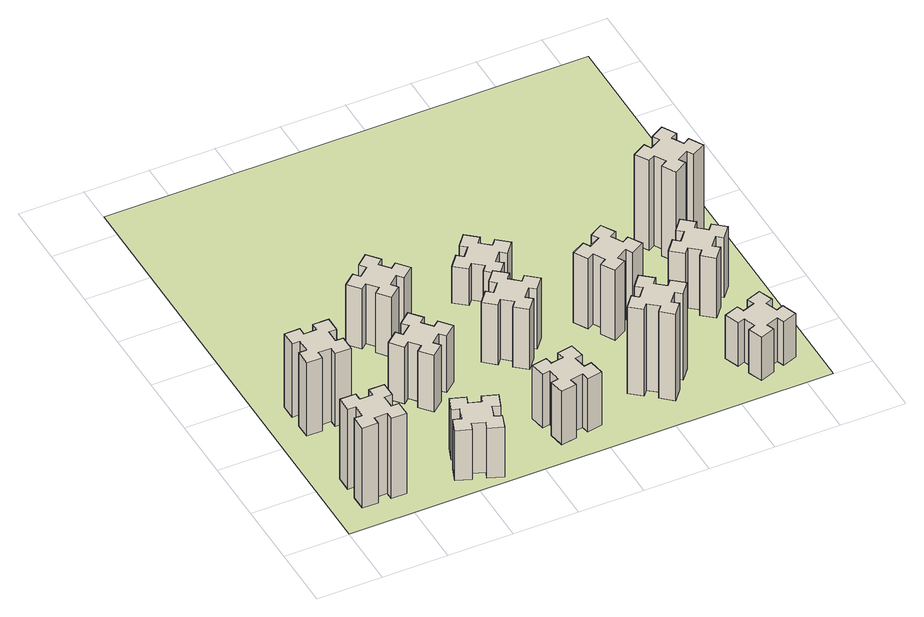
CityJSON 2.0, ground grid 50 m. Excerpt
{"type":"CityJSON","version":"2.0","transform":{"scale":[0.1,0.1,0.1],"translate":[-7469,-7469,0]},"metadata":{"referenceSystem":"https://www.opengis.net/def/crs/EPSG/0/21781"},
"CityObjects":{
"building1":{"type":"Building","attributes":{"class":"1000","function":"1000","usage":"1000","yearOfConstruction":2016,"roofType":"1000","measuredHeight":72,"storeysAboveGround":30,"storeysBelowGround":0},"geometry":[{"type":"Solid","lod":"1","boundaries":[[[[0,1,2,3,4,5,6,7,8,9,10,11,12,13,14,15,16,17,18,19]],[[17,16,20,21]],[[16,15,22,20]],[[15,14,23,22]],[[14,13,24,23]],[[13,12,25,24]],[[12,11,26,25]],[[11,10,27,26]],[[10,9,28,27]],[[9,8,29,28]],[[8,7,30,29]],[[7,6,31,30]],[[6,5,32,31]],[[5,4,33,32]],[[4,3,34,33]],[[3,2,35,34]],[[2,1,36,35]],[[1,0,37,36]],[[0,19,38,37]],[[19,18,39,38]],[[18,17,21,39]],[[24,25,26,27,28,29,30,31,32,33,34,35,36,37,38,39,21,20,22,23]]]]}]},
"building2":{"type":"Building","attributes":{"class":"1000","function":"1000","usage":"1000","yearOfConstruction":2016,"roofType":"1000","measuredHeight":66,"storeysAboveGround":30,"storeysBelowGround":0},"geometry":[{"type":"Solid","lod":"1","boundaries":[[[[40,41,42,43,44,45,46,47,48,49,50,51,52,53,54,55,56,57,58,59]],[[57,56,60,61]],[[56,55,62,60]],[[55,54,63,62]],[[54,53,64,63]],[[53,52,65,64]],[[52,51,66,65]],[[51,50,67,66]],[[50,49,68,67]],[[49,48,69,68]],[[48,47,70,69]],[[47,46,71,70]],[[46,45,72,71]],[[45,44,73,72]],[[44,43,74,73]],[[43,42,75,74]],[[42,41,76,75]],[[41,40,77,76]],[[40,59,78,77]],[[59,58,79,78]],[[58,57,61,79]],[[64,65,66,67,68,69,70,71,72,73,74,75,76,77,78,79,61,60,62,63]]]]}]},
"building3":{"type":"Building","attributes":{"class":"1000","function":"1000","usage":"1000","yearOfConstruction":2016,"roofType":"1000","measuredHeight":45,"storeysAboveGround":30,"storeysBelowGround":0},"geometry":[{"type":"Solid","lod":"1","boundaries":[[[[80,81,82,83,84,85,86,87,88,89,90,91,92,93,94,95,96,97,98,99]],[[97,96,100,101]],[[96,95,102,100]],[[95,94,103,102]],[[94,93,104,103]],[[93,92,105,104]],[[92,91,106,105]],[[91,90,107,106]],[[90,89,108,107]],[[89,88,109,108]],[[88,87,110,109]],[[87,86,111,110]],[[86,85,112,111]],[[85,84,113,112]],[[84,83,114,113]],[[83,82,115,114]],[[82,81,116,115]],[[81,80,117,116]],[[80,99,118,117]],[[99,98,119,118]],[[98,97,101,119]],[[104,105,106,107,108,109,110,111,112,113,114,115,116,117,118,119,101,100,102,103]]]]}]},
"building4":{"type":"Building","attributes":{"class":"1000","function":"1000","usage":"1000","yearOfConstruction":2016,"roofType":"1000","measuredHeight":51,"storeysAboveGround":30,"storeysBelowGround":0},"geometry":[{"type":"Solid","lod":"1","boundaries":[[[[120,121,122,123,124,125,126,127,128,129,130,131,132,133,134,135,136,137,138,139]],[[137,136,140,141]],[[136,135,142,140]],[[135,134,143,142]],[[134,133,144,143]],[[133,132,145,144]],[[132,131,146,145]],[[131,130,147,146]],[[130,129,148,147]],[[129,128,149,148]],[[128,127,150,149]],[[127,126,151,150]],[[126,125,152,151]],[[125,124,153,152]],[[124,123,154,153]],[[123,122,155,154]],[[122,121,156,155]],[[121,120,157,156]],[[120,139,158,157]],[[139,138,159,158]],[[138,137,141,159]],[[144,145,146,147,148,149,150,151,152,153,154,155,156,157,158,159,141,140,142,143]]]]}]},
"building5":{"type":"Building","attributes":{"class":"1000","function":"1000","usage":"1000","yearOfConstruction":2016,"roofType":"1000","measuredHeight":54,"storeysAboveGround":30,"storeysBelowGround":0},"geometry":[{"type":"Solid","lod":"1","boundaries":[[[[160,161,162,163,164,165,166,167,168,169,170,171,172,173,174,175,176,177,178,179]],[[177,176,180,181]],[[176,175,182,180]],[[175,174,183,182]],[[174,173,184,183]],[[173,172,185,184]],[[172,171,186,185]],[[171,170,187,186]],[[170,169,188,187]],[[169,168,189,188]],[[168,167,190,189]],[[167,166,191,190]],[[166,165,192,191]],[[165,164,193,192]],[[164,163,194,193]],[[163,162,195,194]],[[162,161,196,195]],[[161,160,197,196]],[[160,179,198,197]],[[179,178,199,198]],[[178,177,181,199]],[[184,185,186,187,188,189,190,191,192,193,194,195,196,197,198,199,181,180,182,183]]]]}]},
"building6":{"type":"Building","attributes":{"class":"1000","function":"1000","usage":"1000","yearOfConstruction":2016,"roofType":"1000","measuredHeight":48,"storeysAboveGround":30,"storeysBelowGround":0},"geometry":[{"type":"Solid","lod":"1","boundaries":[[[[200,201,202,203,204,205,206,207,208,209,210,211,212,213,214,215,216,217,218,219]],[[217,216,220,221]],[[216,215,222,220]],[[215,214,223,222]],[[214,213,224,223]],[[213,212,225,224]],[[212,211,226,225]],[[211,210,227,226]],[[210,209,228,227]],[[209,208,229,228]],[[208,207,230,229]],[[207,206,231,230]],[[206,205,232,231]],[[205,204,233,232]],[[204,203,234,233]],[[203,202,235,234]],[[202,201,236,235]],[[201,200,237,236]],[[200,219,238,237]],[[219,218,239,238]],[[218,217,221,239]],[[224,225,226,227,228,229,230,231,232,233,234,235,236,237,238,239,221,220,222,223]]]]}]},
"building7":{"type":"Building","attributes":{"class":"1000","function":"1000","usage":"1000","yearOfConstruction":2016,"roofType":"1000","measuredHeight":54,"storeysAboveGround":30,"storeysBelowGround":0},"geometry":[{"type":"Solid","lod":"1","boundaries":[[[[240,241,242,243,244,245,246,247,248,249,250,251,252,253,254,255,256,257,258,259]],[[257,256,260,261]],[[256,255,262,260]],[[255,254,263,262]],[[254,253,264,263]],[[253,252,265,264]],[[252,251,266,265]],[[251,250,267,266]],[[250,249,268,267]],[[249,248,269,268]],[[248,247,270,269]],[[247,246,271,270]],[[246,245,272,271]],[[245,244,273,272]],[[244,243,274,273]],[[243,242,275,274]],[[242,241,276,275]],[[241,240,277,276]],[[240,259,278,277]],[[259,258,279,278]],[[258,257,261,279]],[[264,265,266,267,268,269,270,271,272,273,274,275,276,277,278,279,261,260,262,263]]]]}]},
"building8":{"type":"Building","attributes":{"class":"1000","function":"1000","usage":"1000","yearOfConstruction":2016,"roofType":"1000","measuredHeight":33,"storeysAboveGround":30,"storeysBelowGround":0},"geometry":[{"type":"Solid","lod":"1","boundaries":[[[[280,281,282,283,284,285,286,287,288,289,290,291,292,293,294,295,296,297,298,299]],[[297,296,300,301]],[[296,295,302,300]],[[295,294,303,302]],[[294,293,304,303]],[[293,292,305,304]],[[292,291,306,305]],[[291,290,307,306]],[[290,289,308,307]],[[289,288,309,308]],[[288,287,310,309]],[[287,286,311,310]],[[286,285,312,311]],[[285,284,313,312]],[[284,283,314,313]],[[283,282,315,314]],[[282,281,316,315]],[[281,280,317,316]],[[280,299,318,317]],[[299,298,319,318]],[[298,297,301,319]],[[304,305,306,307,308,309,310,311,312,313,314,315,316,317,318,319,301,300,302,303]]]]}]},
"building9":{"type":"Building","attributes":{"class":"1000","function":"1000","usage":"1000","yearOfConstruction":2016,"roofType":"1000","measuredHeight":78,"storeysAboveGround":30,"storeysBelowGround":0},"geometry":[{"type":"Solid","lod":"1","boundaries":[[[[320,321,322,323,324,325,326,327,328,329,330,331,332,333,334,335,336,337,338,339]],[[337,336,340,341]],[[336,335,342,340]],[[335,334,343,342]],[[334,333,344,343]],[[333,332,345,344]],[[332,331,346,345]],[[331,330,347,346]],[[330,329,348,347]],[[329,328,349,348]],[[328,327,350,349]],[[327,326,351,350]],[[326,325,352,351]],[[325,324,353,352]],[[324,323,354,353]],[[323,322,355,354]],[[322,321,356,355]],[[321,320,357,356]],[[320,339,358,357]],[[339,338,359,358]],[[338,337,341,359]],[[344,345,346,347,348,349,350,351,352,353,354,355,356,357,358,359,341,340,342,343]]]]}]},
"building10":{"type":"Building","attributes":{"class":"1000","function":"1000","usage":"1000","yearOfConstruction":2016,"roofType":"1000","measuredHeight":63,"storeysAboveGround":30,"storeysBelowGround":0},"geometry":[{"type":"Solid","lod":"1","boundaries":[[[[360,361,362,363,364,365,366,367,368,369,370,371,372,373,374,375,376,377,378,379]],[[377,376,380,381]],[[376,375,382,380]],[[375,374,383,382]],[[374,373,384,383]],[[373,372,385,384]],[[372,371,386,385]],[[371,370,387,386]],[[370,369,388,387]],[[369,368,389,388]],[[368,367,390,389]],[[367,366,391,390]],[[366,365,392,391]],[[365,364,393,392]],[[364,363,394,393]],[[363,362,395,394]],[[362,361,396,395]],[[361,360,397,396]],[[360,379,398,397]],[[379,378,399,398]],[[378,377,381,399]],[[384,385,386,387,388,389,390,391,392,393,394,395,396,397,398,399,381,380,382,383]]]]}]},
"building11":{"type":"Building","attributes":{"class":"1000","function":"1000","usage":"1000","yearOfConstruction":2016,"roofType":"1000","measuredHeight":39,"storeysAboveGround":30,"storeysBelowGround":0},"geometry":[{"type":"Solid","lod":"1","boundaries":[[[[400,401,402,403,404,405,406,407,408,409,410,411,412,413,414,415,416,417,418,419]],[[417,416,420,421]],[[416,415,422,420]],[[415,414,423,422]],[[414,413,424,423]],[[413,412,425,424]],[[412,411,426,425]],[[411,410,427,426]],[[410,409,428,427]],[[409,408,429,428]],[[408,407,430,429]],[[407,406,431,430]],[[406,405,432,431]],[[405,404,433,432]],[[404,403,434,433]],[[403,402,435,434]],[[402,401,436,435]],[[401,400,437,436]],[[400,419,438,437]],[[419,418,439,438]],[[418,417,421,439]],[[424,425,426,427,428,429,430,431,432,433,434,435,436,437,438,439,421,420,422,423]]]]}]},
"building12":{"type":"Building","attributes":{"class":"1000","function":"1000","usage":"1000","yearOfConstruction":2016,"roofType":"1000","measuredHeight":54,"storeysAboveGround":30,"storeysBelowGround":0},"geometry":[{"type":"Solid","lod":"1","boundaries":[[[[440,441,442,443,444,445,446,447,448,449,450,451,452,453,454,455,456,457,458,459]],[[457,456,460,461]],[[456,455,462,460]],[[455,454,463,462]],[[454,453,464,463]],[[453,452,465,464]],[[452,451,466,465]],[[451,450,467,466]],[[450,449,468,467]],[[449,448,469,468]],[[448,447,470,469]],[[447,446,471,470]],[[446,445,472,471]],[[445,444,473,472]],[[444,443,474,473]],[[443,442,475,474]],[[442,441,476,475]],[[441,440,477,476]],[[440,459,478,477]],[[459,458,479,478]],[[458,457,461,479]],[[464,465,466,467,468,469,470,471,472,473,474,475,476,477,478,479,461,460,462,463]]]]}]},
"building13":{"type":"Building","attributes":{"class":"1000","function":"1000","usage":"1000","yearOfConstruction":2016,"roofType":"1000","measuredHeight":81,"storeysAboveGround":30,"storeysBelowGround":0},"geometry":[{"type":"Solid","lod":"1","boundaries":[[[[480,481,482,483,484,485,486,487,488,489,490,491,492,493,494,495,496,497,498,499]],[[497,496,500,501]],[[496,495,502,500]],[[495,494,503,502]],[[494,493,504,503]],[[493,492,505,504]],[[492,491,506,505]],[[491,490,507,506]],[[490,489,508,507]],[[489,488,509,508]],[[488,487,510,509]],[[487,486,511,510]],[[486,485,512,511]],[[485,484,513,512]],[[484,483,514,513]],[[483,482,515,514]],[[482,481,516,515]],[[481,480,517,516]],[[480,499,518,517]],[[499,498,519,518]],[[498,497,501,519]],[[504,505,506,507,508,509,510,511,512,513,514,515,516,517,518,519,501,500,502,503]]]]}]},
"landuse1":{"type":"LandUse","attributes":{"name":"plot1","function":"1010"},"geometry":[{"type":"MultiSurface","lod":"1","boundaries":[[[520,521,522,523]]]}]}
},
"vertices":[
[325,265,0],[425,265,0],[425,205,0],[545,205,0],[545,325,0],[485,325,0],[485,425,0],[545,425,0],[545,545,0],[425,545,0],[425,485,0],[325,485,0],[325,545,0],[205,545,0],[205,425,0],[265,425,0],[265,325,0],[205,325,0],[205,205,0],[325,205,0],[265,325,720],[205,325,720],[265,425,720],[205,425,720],[205,545,720],[325,545,720],[325,485,720],[425,485,720],[425,545,720],[545,545,720],[545,425,720],[485,425,720],[485,325,720],[545,325,720],[545,205,720],[425,205,720],[425,265,720],[325,265,720],[325,205,720],[205,205,720],
[325,1105,0],[425,1105,0],[425,1045,0],[545,1045,0],[545,1165,0],[485,1165,0],[485,1265,0],[545,1265,0],[545,1385,0],[425,1385,0],[425,1325,0],[325,1325,0],[325,1385,0],[205,1385,0],[205,1265,0],[265,1265,0],[265,1165,0],[205,1165,0],[205,1045,0],[325,1045,0],[265,1165,660],[205,1165,660],[265,1265,660],[205,1265,660],[205,1385,660],[325,1385,660],[325,1325,660],[425,1325,660],[425,1385,660],[545,1385,660],[545,1265,660],[485,1265,660],[485,1165,660],[545,1165,660],[545,1045,660],[425,1045,660],[425,1105,660],[325,1105,660],[325,1045,660],[205,1045,660],
[1200,362,0],[1106,396,0],[1127,452,0],[1014,493,0],[973,380,0],[1029,360,0],[995,266,0],[939,287,0],[897,174,0],[1010,133,0],[1031,189,0],[1125,155,0],[1104,99,0],[1217,57,0],[1258,170,0],[1202,191,0],[1236,285,0],[1292,264,0],[1333,377,0],[1220,418,0],[1236,285,450],[1292,264,450],[1202,191,450],[1258,170,450],[1217,57,450],[1104,99,450],[1125,155,450],[1031,189,450],[1010,133,450],[897,174,450],[939,287,450],[995,266,450],[1029,360,450],[973,380,450],[1014,493,450],[1127,452,450],[1106,396,450],[1200,362,450],[1220,418,450],[1333,377,450],
[1083,1232,0],[1006,1167,0],[968,1213,0],[876,1136,0],[953,1044,0],[999,1083,0],[1063,1006,0],[1017,968,0],[1094,876,0],[1186,953,0],[1148,999,0],[1224,1063,0],[1263,1017,0],[1355,1094,0],[1278,1186,0],[1232,1148,0],[1167,1224,0],[1213,1263,0],[1136,1355,0],[1044,1278,0],[1167,1224,510],[1213,1263,510],[1232,1148,510],[1278,1186,510],[1355,1094,510],[1263,1017,510],[1224,1063,510],[1148,999,510],[1186,953,510],[1094,876,510],[1017,968,510],[1063,1006,510],[999,1083,510],[953,1044,510],[876,1136,510],[968,1213,510],[1006,1167,510],[1083,1232,510],[1044,1278,510],[1136,1355,510],
[1232,1788,0],[1167,1864,0],[1213,1903,0],[1136,1995,0],[1044,1918,0],[1083,1872,0],[1006,1807,0],[968,1853,0],[876,1776,0],[953,1684,0],[999,1723,0],[1063,1646,0],[1017,1608,0],[1094,1516,0],[1186,1593,0],[1148,1639,0],[1224,1703,0],[1263,1657,0],[1355,1734,0],[1278,1826,0],[1224,1703,540],[1263,1657,540],[1148,1639,540],[1186,1593,540],[1094,1516,540],[1017,1608,540],[1063,1646,540],[999,1723,540],[953,1684,540],[876,1776,540],[968,1853,540],[1006,1807,540],[1083,1872,540],[1044,1918,540],[1136,1995,540],[1213,1903,540],[1167,1864,540],[1232,1788,540],[1278,1826,540],[1355,1734,540],
[1738,405,0],[1756,307,0],[1697,297,0],[1717,178,0],[1836,199,0],[1825,258,0],[1924,276,0],[1934,217,0],[2052,237,0],[2031,356,0],[1972,345,0],[1955,444,0],[2014,454,0],[1993,572,0],[1875,551,0],[1885,492,0],[1787,475,0],[1777,534,0],[1658,513,0],[1679,395,0],[1787,475,480],[1777,534,480],[1885,492,480],[1875,551,480],[1993,572,480],[2014,454,480],[1955,444,480],[1972,345,480],[2031,356,480],[2052,237,480],[1934,217,480],[1924,276,480],[1825,258,480],[1836,199,480],[1717,178,480],[1697,297,480],[1756,307,480],[1738,405,480],[1679,395,480],[1658,513,480],
[1907,1106,0],[1972,1183,0],[2018,1144,0],[2095,1236,0],[2003,1313,0],[1964,1267,0],[1888,1332,0],[1926,1378,0],[1834,1455,0],[1757,1363,0],[1803,1324,0],[1739,1248,0],[1693,1286,0],[1616,1194,0],[1708,1117,0],[1746,1163,0],[1823,1099,0],[1784,1053,0],[1876,976,0],[1953,1068,0],[1823,1099,540],[1784,1053,540],[1746,1163,540],[1708,1117,540],[1616,1194,540],[1693,1286,540],[1739,1248,540],[1803,1324,540],[1757,1363,540],[1834,1455,540],[1926,1378,540],[1888,1332,540],[1964,1267,540],[2003,1313,540],[2095,1236,540],[2018,1144,540],[1972,1183,540],[1907,1106,540],[1953,1068,540],[1876,976,540],
[2007,1746,0],[2072,1823,0],[2118,1784,0],[2195,1876,0],[2103,1953,0],[2064,1907,0],[1988,1972,0],[2026,2018,0],[1934,2095,0],[1857,2003,0],[1903,1964,0],[1839,1888,0],[1793,1926,0],[1716,1834,0],[1808,1757,0],[1846,1803,0],[1923,1739,0],[1884,1693,0],[1976,1616,0],[2053,1708,0],[1923,1739,330],[1884,1693,330],[1846,1803,330],[1808,1757,330],[1716,1834,330],[1793,1926,330],[1839,1888,330],[1903,1964,330],[1857,2003,330],[1934,2095,330],[2026,2018,330],[1988,1972,330],[2064,1907,330],[2103,1953,330],[2195,1876,330],[2118,1784,330],[2072,1823,330],[2007,1746,330],[2053,1708,330],[1976,1616,330],
[2704,527,0],[2628,592,0],[2666,638,0],[2574,715,0],[2497,623,0],[2543,584,0],[2479,508,0],[2433,546,0],[2356,454,0],[2448,377,0],[2486,423,0],[2563,359,0],[2524,313,0],[2616,236,0],[2693,328,0],[2647,366,0],[2712,443,0],[2758,404,0],[2835,496,0],[2743,573,0],[2712,443,780],[2758,404,780],[2647,366,780],[2693,328,780],[2616,236,780],[2524,313,780],[2563,359,780],[2486,423,780],[2448,377,780],[2356,454,780],[2433,546,780],[2479,508,780],[2543,584,780],[2497,623,780],[2574,715,780],[2666,638,780],[2628,592,780],[2704,527,780],[2743,573,780],[2835,496,780],
[2584,1336,0],[2497,1286,0],[2467,1338,0],[2363,1278,0],[2423,1174,0],[2475,1204,0],[2525,1117,0],[2473,1087,0],[2533,983,0],[2637,1043,0],[2607,1095,0],[2694,1145,0],[2724,1093,0],[2828,1153,0],[2768,1257,0],[2716,1227,0],[2666,1314,0],[2718,1344,0],[2658,1448,0],[2554,1388,0],[2666,1314,630],[2718,1344,630],[2716,1227,630],[2768,1257,630],[2828,1153,630],[2724,1093,630],[2694,1145,630],[2607,1095,630],[2637,1043,630],[2533,983,630],[2473,1087,630],[2525,1117,630],[2475,1204,630],[2423,1174,630],[2363,1278,630],[2467,1338,630],[2497,1286,630],[2584,1336,630],[2554,1388,630],[2658,1448,630],
[3215,385,0],[3249,291,0],[3193,270,0],[3234,157,0],[3347,199,0],[3326,255,0],[3420,289,0],[3440,233,0],[3553,274,0],[3512,387,0],[3456,366,0],[3422,460,0],[3478,480,0],[3437,593,0],[3324,552,0],[3345,496,0],[3251,462,0],[3230,518,0],[3117,477,0],[3159,364,0],[3251,462,390],[3230,518,390],[3345,496,390],[3324,552,390],[3437,593,390],[3478,480,390],[3422,460,390],[3456,366,390],[3512,387,390],[3553,274,390],[3440,233,390],[3420,289,390],[3326,255,390],[3347,199,390],[3234,157,390],[3193,270,390],[3249,291,390],[3215,385,390],[3159,364,390],[3117,477,390],
[3183,1224,0],[3119,1148,0],[3073,1186,0],[2996,1094,0],[3088,1017,0],[3126,1063,0],[3203,999,0],[3164,953,0],[3256,876,0],[3333,968,0],[3287,1006,0],[3352,1083,0],[3398,1044,0],[3475,1136,0],[3383,1213,0],[3344,1167,0],[3268,1232,0],[3306,1278,0],[3214,1355,0],[3137,1263,0],[3268,1232,540],[3306,1278,540],[3344,1167,540],[3383,1213,540],[3475,1136,540],[3398,1044,540],[3352,1083,540],[3287,1006,540],[3333,968,540],[3256,876,540],[3164,953,540],[3203,999,540],[3126,1063,540],[3088,1017,540],[2996,1094,540],[3073,1186,540],[3119,1148,540],[3183,1224,540],[3137,1263,540],[3214,1355,540],
[3215,1744,0],[3265,1657,0],[3213,1627,0],[3273,1523,0],[3377,1583,0],[3347,1635,0],[3434,1685,0],[3464,1633,0],[3568,1693,0],[3508,1797,0],[3456,1767,0],[3406,1854,0],[3458,1884,0],[3398,1988,0],[3294,1928,0],[3324,1876,0],[3237,1826,0],[3207,1878,0],[3103,1818,0],[3163,1714,0],[3237,1826,810],[3207,1878,810],[3324,1876,810],[3294,1928,810],[3398,1988,810],[3458,1884,810],[3406,1854,810],[3456,1767,810],[3508,1797,810],[3568,1693,810],[3464,1633,810],[3434,1685,810],[3347,1635,810],[3377,1583,810],[3273,1523,810],[3213,1627,810],[3265,1657,810],[3215,1744,810],[3163,1714,810],[3103,1818,810],
[5,3705,0],[3705,3705,0],[3705,5,0],[5,5,0]
]}
